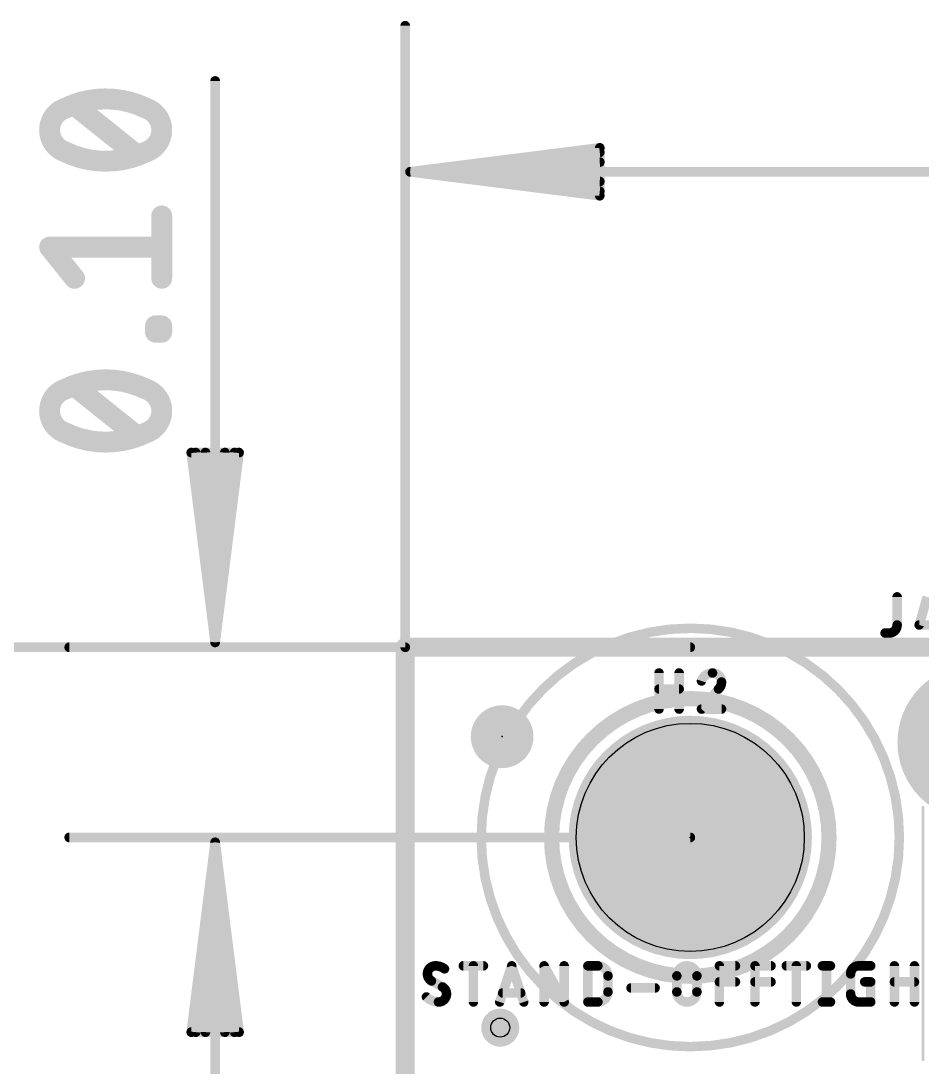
# Model space of a CAD drawing. Extents: x -28.7 to 57.9, y -15.3 to 34.1.
# Drawn here: x -5.14 to 6.91, y 19.79 to 33.77 of the extents above; entities that cross this region are included whole.
import ezdxf

# ---------------------------------------------------------------- set-up
doc = ezdxf.new("R2010")
doc.units = 0
for name, color, linetype in [('1', 12, 'CONTINUOUS'), ('16', 53, 'CONTINUOUS'), ('17', 254, 'CONTINUOUS'), ('18', 110, 'CONTINUOUS'), ('20', 53, 'CONTINUOUS'), ('21', 41, 'CONTINUOUS'), ('22', 40, 'CONTINUOUS'), ('23', 53, 'CONTINUOUS'), ('24', 53, 'CONTINUOUS'), ('25', 253, 'CONTINUOUS'), ('27', 253, 'CONTINUOUS'), ('29', 253, 'CONTINUOUS'), ('30', 253, 'CONTINUOUS'), ('39', 12, 'CONTINUOUS'), ('41', 12, 'CONTINUOUS'), ('42', 132, 'CONTINUOUS'), ('44', 253, 'CONTINUOUS'), ('47', 253, 'CONTINUOUS')]:
    doc.layers.add(name, color=color, linetype=linetype)

# ---------------------------------------------------------------- blocks, each defined once
blk = doc.blocks.new('PIE')
at = {"const_width": 0.5}
blk.add_lwpolyline([(0, -0.25, 1), (0, 0.25, 1), (0, -0.25)], format="xyb", dxfattribs=at)
blk = doc.blocks.new('ROUNDP')
at = {"const_width": 0.5}
blk.add_lwpolyline([(0, -0.25, 1), (0, 0.25, 1), (0, -0.25)], format="xyb", dxfattribs=at)
blk = doc.blocks.new('RECT')
blk.add_solid([(-0.5, -0.5), (0.5, -0.5), (-0.5, 0.5), (0.5, 0.5)])
blk = doc.blocks.new('ROUNDV')
at = {"const_width": 0.5}
blk.add_lwpolyline([(0, -0.25, 1), (0, 0.25, 1), (0, -0.25)], format="xyb", dxfattribs=at)

msp = doc.modelspace()

# ---------------------------------------------------------------- linework, layer by layer
at = {"layer": '1', "const_width": 0.254}
for points in [[(0, 25.4), (27.94, 25.4)], [(0, 0), (0, 25.4)]]:
    msp.add_lwpolyline(points, dxfattribs=at)
at = {"layer": '1', "const_width": 0.127}
for points in [[(0, 25.4635, 1), (0, 25.3365)], [(0.0635, 25.4, 1), (-0.0635, 25.4)]]:
    msp.add_lwpolyline(points, format="xyb", dxfattribs=at)
at = {"layer": '16', "const_width": 0.254}
for points in [[(0, 25.4), (27.94, 25.4)], [(0, 0), (0, 25.4)]]:
    msp.add_lwpolyline(points, dxfattribs=at)
at = {"layer": '16', "const_width": 0.127}
for points in [[(0, 25.4635, 1), (0, 25.3365)], [(0.0635, 25.4, 1), (-0.0635, 25.4)]]:
    msp.add_lwpolyline(points, format="xyb", dxfattribs=at)
at = {"layer": '20', "const_width": 0.2032}
for points in [[(0, 25.4), (0, 0)], [(27.94, 25.4), (0, 25.4)]]:
    msp.add_lwpolyline(points, dxfattribs=at)
at = {"layer": '20', "const_width": 0.1016}
for points in [[(0.0508, 25.4, 1), (-0.0508, 25.4)], [(0, 25.4508, 1), (0, 25.3492)]]:
    msp.add_lwpolyline(points, format="xyb", dxfattribs=at)
at = {"layer": '20'}
msp.add_circle((3.81, 22.86), 1.524, dxfattribs=at)
at = {"layer": '23'}
for p in [(1.2954, 24.2062), (3.81, 22.86)]:
    msp.add_point(p, dxfattribs=at)
at = {"layer": '24'}
msp.add_point((1.2954, 24.2062), dxfattribs=at)
at = {"layer": '25', "const_width": 0.127}
for points in [[(6.5744, 26.0731), (6.5744, 25.6977)], [(6.9764, 26.0731), (6.8692, 25.6977)], [(6.8692, 25.6977), (7.1373, 25.6977)], [(6.4671, 25.5905), (6.4135, 25.5905)], [(3.3925, 24.5745), (3.3925, 25.0571)], [(3.6606, 25.0571), (3.6606, 24.5745)], [(3.3925, 24.8426), (3.6606, 24.8426)], [(4.1873, 24.8426), (3.9594, 24.5745)], [(3.9594, 24.5745), (4.2275, 24.5745)]]:
    msp.add_lwpolyline(points, dxfattribs=at)
at = {"layer": '25'}
for points, const_width in [([(6.6061, 26.0731, 1), (6.5426, 26.0731)], 0.0635), ([(6.4671, 25.5905, 0.4142), (6.5744, 25.6977)], 0.127), ([(6.6061, 25.6977, 1), (6.5426, 25.6977)], 0.0635), ([(6.5426, 25.6977, 1), (6.6061, 25.6977)], 0.0635), ([(6.8386, 25.7065, 1), (6.8997, 25.689)], 0.0635), ([(6.8692, 25.7295, 1), (6.8692, 25.666)], 0.0635), ([(6.4135, 25.6223, 1), (6.4135, 25.5588)], 0.0635), ([(6.4671, 25.6223, 1), (6.4671, 25.5588)], 0.0635), ([(6.4671, 25.5588, 1), (6.4671, 25.6223)], 0.0635), ([(3.4242, 25.0571, 1), (3.3607, 25.0571)], 0.0635), ([(3.6923, 25.0571, 1), (3.6288, 25.0571)], 0.0635), ([(4.1069, 25.0571, 0.3252), (3.9594, 24.9499)], 0.127), ([(4.2275, 24.9364, 0.4142), (4.1069, 25.0571)], 0.127), ([(4.1069, 25.0888, 1), (4.1069, 25.0253)], 0.0635), ([(4.1069, 25.0254, 1), (4.1069, 25.0888)], 0.0635), ([(3.3925, 24.8744, 1), (3.3925, 24.8109)], 0.0635), ([(3.6606, 24.8109, 1), (3.6606, 24.8744)], 0.0635), ([(3.9292, 24.9596, 1), (3.9896, 24.9401)], 0.0635), ([(4.1873, 24.8426, 0.2053), (4.2275, 24.9364)], 0.127), ([(4.1654, 24.8656, 1), (4.2092, 24.8196)], 0.0635), ([(4.2115, 24.822, 1), (4.1631, 24.8632)], 0.0635), ([(4.2593, 24.9364, 1), (4.1958, 24.9364)], 0.0635), ([(4.1958, 24.9364, 1), (4.2593, 24.9364)], 0.0635), ([(3.3607, 24.5745, 1), (3.4242, 24.5745)], 0.0635), ([(3.6288, 24.5745, 1), (3.6923, 24.5745)], 0.0635), ([(3.9594, 24.6062, 1), (3.9594, 24.5428)], 0.0635), ([(3.9352, 24.5951, 1), (3.9836, 24.5539)], 0.0635), ([(4.2275, 24.5428, 1), (4.2275, 24.6062)], 0.0635)]:
    msp.add_lwpolyline(points, format="xyb", dxfattribs=dict(at, const_width=const_width))
at = {"layer": '27'}
for points, const_width in [([(0.4042, 21.1455, 0.4142), (0.2969, 21.0383)], 0.127), ([(0.2969, 21.0383, 0.2656), (0.3506, 20.9444)], 0.127), ([(0.3287, 21.0383, 1), (0.2652, 21.0383)], 0.0635), ([(0.5248, 21.1053, 0.1623), (0.4042, 21.1455)], 0.127), ([(0.4042, 21.1772, 1), (0.4042, 21.1138)], 0.0635), ([(0.4042, 21.1137, 1), (0.4042, 21.1772)], 0.0635), ([(0.5058, 21.0799, 1), (0.5439, 21.1307)], 0.0635), ([(0.7773, 21.1773, 1), (0.7773, 21.1138)], 0.0635), ([(0.9431, 21.1455, 1), (0.8796, 21.1455)], 0.0635), ([(1.0454, 21.1138, 1), (1.0454, 21.1773)], 0.0635), ([(1.4536, 21.1555, 1), (1.3933, 21.1355)], 0.0635), ([(1.4536, 21.1355, 1), (1.3933, 21.1555)], 0.0635), ([(1.8841, 21.1609, 1), (1.8285, 21.1301)], 0.0635), ([(1.8881, 21.1455, 1), (1.8246, 21.1455)], 0.0635), ([(2.1562, 21.1455, 1), (2.0927, 21.1455)], 0.0635), ([(2.4415, 21.1773, 1), (2.4415, 21.1138)], 0.0635), ([(2.4733, 21.1455, 1), (2.4098, 21.1455)], 0.0635), ([(2.7096, 21.0114, 0.4142), (2.5756, 21.1455)], 0.127), ([(2.5756, 21.1773, 1), (2.5756, 21.1138)], 0.0635), ([(2.5756, 21.1138, 1), (2.5756, 21.1773)], 0.0635), ([(3.8983, 21.0114, 1), (3.6302, 21.0114)], 0.127), ([(4.2309, 21.1455, 1), (4.1674, 21.1455)], 0.0635), ([(4.1991, 21.1773, 1), (4.1991, 21.1138)], 0.0635), ([(4.4136, 21.1138, 1), (4.4136, 21.1773)], 0.0635), ([(4.7063, 21.1455, 1), (4.6428, 21.1455)], 0.0635), ([(4.6746, 21.1773, 1), (4.6746, 21.1138)], 0.0635), ([(4.8891, 21.1138, 1), (4.8891, 21.1773)], 0.0635), ([(5.0933, 21.1773, 1), (5.0933, 21.1138)], 0.0635), ([(5.2591, 21.1455, 1), (5.1956, 21.1455)], 0.0635), ([(5.3614, 21.1138, 1), (5.3614, 21.1773)], 0.0635), ([(5.576, 21.1773, 1), (5.576, 21.1138)], 0.0635), ([(5.6614, 21.1455, 1), (5.5979, 21.1455)], 0.0635), ([(5.6833, 21.1138, 1), (5.6833, 21.1773)], 0.0635), ([(6.06, 21.1455, 0.4142), (5.9528, 21.0383)], 0.127), ([(5.9845, 21.0383, 1), (5.921, 21.0383)], 0.0635), ([(6.06, 21.1773, 1), (6.06, 21.1138)], 0.0635), ([(6.06, 21.1138, 1), (6.06, 21.1772)], 0.0635), ([(6.2209, 21.1138, 1), (6.2209, 21.1773)], 0.0635), ([(6.5697, 21.1455, 1), (6.5063, 21.1455)], 0.0635), ([(6.8379, 21.1455, 1), (6.7744, 21.1455)], 0.0635), ([(0.2652, 21.0383, 1), (0.3287, 21.0383)], 0.0635), ([(0.3658, 20.9723, 1), (0.3354, 20.9165)], 0.0635), ([(0.3344, 20.9171, 1), (0.3667, 20.9718)], 0.0635), ([(2.7414, 21.0114, 1), (2.6779, 21.0114)], 0.0635), ([(2.6779, 21.0114, 1), (2.7414, 21.0114)], 0.0635), ([(3.662, 21.0114, 1), (3.5985, 21.0114)], 0.0635), ([(3.5985, 21.0114, 1), (3.662, 21.0114)], 0.0635), ([(3.9301, 21.0114, 1), (3.8666, 21.0114)], 0.0635), ([(3.8666, 21.0114, 1), (3.9301, 21.0114)], 0.0635), ([(4.1991, 20.9628, 1), (4.1991, 20.8993)], 0.0635), ([(4.4136, 20.8993, 1), (4.4136, 20.9628)], 0.0635), ([(4.6746, 20.9628, 1), (4.6746, 20.8993)], 0.0635), ([(4.8891, 20.8993, 1), (4.8891, 20.9628)], 0.0635), ([(5.921, 21.0383, 1), (5.9845, 21.0383)], 0.0635), ([(6.1405, 20.9628, 1), (6.1405, 20.8993)], 0.0635), ([(6.2526, 20.931, 1), (6.1891, 20.931)], 0.0635), ([(6.2209, 20.8993, 1), (6.2209, 20.9628)], 0.0635), ([(6.538, 20.9628, 1), (6.538, 20.8993)], 0.0635), ([(6.8061, 20.8993, 1), (6.8061, 20.9628)], 0.0635), ([(0.4444, 20.6629, 0.4142), (0.5517, 20.7701)], 0.127), ([(0.5517, 20.7701, 0.2656), (0.498, 20.864)], 0.127), ([(0.5142, 20.8913, 1), (0.4819, 20.8366)], 0.0635), ([(0.4828, 20.8361, 1), (0.5132, 20.8919)], 0.0635), ([(0.5834, 20.7701, 1), (0.5199, 20.7701)], 0.0635), ([(1.3028, 20.8153, 1), (1.3028, 20.7518)], 0.0635), ([(1.5441, 20.7518, 1), (1.5441, 20.8153)], 0.0635), ([(2.5756, 20.6629, 0.4142), (2.7096, 20.797)], 0.127), ([(2.7414, 20.797, 1), (2.6779, 20.797)], 0.0635), ([(2.6779, 20.797, 1), (2.7414, 20.797)], 0.0635), ([(3.0182, 20.8823, 1), (3.0182, 20.8188)], 0.0635), ([(3.3399, 20.8188, 1), (3.3399, 20.8823)], 0.0635), ([(3.6302, 20.797, 1), (3.8983, 20.797)], 0.127), ([(3.662, 20.797, 1), (3.5985, 20.797)], 0.0635), ([(3.5985, 20.797, 1), (3.662, 20.797)], 0.0635), ([(3.9301, 20.797, 1), (3.8666, 20.797)], 0.0635), ([(3.8666, 20.797, 1), (3.9301, 20.797)], 0.0635), ([(5.9528, 20.7701, 0.4142), (6.06, 20.6629)], 0.127), ([(5.9845, 20.7701, 1), (5.921, 20.7701)], 0.0635), ([(0.2835, 20.7299, 0.2), (0.4444, 20.6629)], 0.127), ([(0.3061, 20.7523, 1), (0.261, 20.7076)], 0.0635), ([(0.4444, 20.6946, 1), (0.4444, 20.6312)], 0.0635), ([(0.4444, 20.6312, 1), (0.4444, 20.6946)], 0.0635), ([(0.5199, 20.7701, 1), (0.5834, 20.7701)], 0.0635), ([(0.8796, 20.6629, 1), (0.9431, 20.6629)], 0.0635), ([(1.2324, 20.6729, 1), (1.2927, 20.6529)], 0.0635), ([(1.5542, 20.6529, 1), (1.6144, 20.6729)], 0.0635), ([(1.8246, 20.6629, 1), (1.8881, 20.6629)], 0.0635), ([(2.0927, 20.6629, 1), (2.1562, 20.6629)], 0.0635), ([(2.0967, 20.6475, 1), (2.1522, 20.6783)], 0.0635), ([(2.4415, 20.6946, 1), (2.4415, 20.6312)], 0.0635), ([(2.4098, 20.6629, 1), (2.4733, 20.6629)], 0.0635), ([(2.5756, 20.6946, 1), (2.5756, 20.6312)], 0.0635), ([(2.5756, 20.6312, 1), (2.5756, 20.6946)], 0.0635), ([(4.1674, 20.6629, 1), (4.2309, 20.6629)], 0.0635), ([(4.6428, 20.6629, 1), (4.7063, 20.6629)], 0.0635), ([(5.1956, 20.6629, 1), (5.2591, 20.6629)], 0.0635), ([(5.576, 20.6946, 1), (5.576, 20.6312)], 0.0635), ([(5.5979, 20.6629, 1), (5.6614, 20.6629)], 0.0635), ([(5.6833, 20.6312, 1), (5.6833, 20.6946)], 0.0635), ([(5.921, 20.7701, 1), (5.9845, 20.7701)], 0.0635), ([(6.06, 20.6946, 1), (6.06, 20.6312)], 0.0635), ([(6.06, 20.6312, 1), (6.06, 20.6946)], 0.0635), ([(6.1891, 20.6629, 1), (6.2526, 20.6629)], 0.0635), ([(6.2209, 20.6312, 1), (6.2209, 20.6946)], 0.0635), ([(6.5063, 20.6629, 1), (6.5697, 20.6629)], 0.0635), ([(6.7744, 20.6629, 1), (6.8379, 20.6629)], 0.0635)]:
    msp.add_lwpolyline(points, format="xyb", dxfattribs=dict(at, const_width=const_width))
at = {"layer": '27', "const_width": 0.127}
for points in [[(0.7773, 21.1455), (1.0454, 21.1455)], [(0.9114, 20.6629), (0.9114, 21.1455)], [(1.2626, 20.6629), (1.4234, 21.1455)], [(1.4234, 21.1455), (1.5843, 20.6629)], [(1.8563, 20.6629), (1.8563, 21.1455)], [(1.8563, 21.1455), (2.1244, 20.6629)], [(2.1244, 20.6629), (2.1244, 21.1455)], [(2.4415, 20.6629), (2.4415, 21.1455)], [(2.4415, 21.1455), (2.5756, 21.1455)], [(4.1991, 20.6629), (4.1991, 21.1455)], [(4.1991, 21.1455), (4.4136, 21.1455)], [(4.6746, 20.6629), (4.6746, 21.1455)], [(4.6746, 21.1455), (4.8891, 21.1455)], [(5.0933, 21.1455), (5.3614, 21.1455)], [(5.2273, 20.6629), (5.2273, 21.1455)], [(5.576, 21.1455), (5.6833, 21.1455)], [(5.6296, 21.1455), (5.6296, 20.6629)], [(5.9528, 20.7701), (5.9528, 21.0383)], [(6.06, 21.1455), (6.2209, 21.1455)], [(6.538, 20.6629), (6.538, 21.1455)], [(6.8061, 21.1455), (6.8061, 20.6629)], [(0.498, 20.864), (0.3506, 20.9444)], [(2.7096, 21.0114), (2.7096, 20.797)], [(3.6302, 20.797), (3.6302, 21.0114)], [(3.8983, 21.0114), (3.8983, 20.797)], [(4.1991, 20.931), (4.4136, 20.931)], [(4.6746, 20.931), (4.8891, 20.931)], [(6.1405, 20.931), (6.2209, 20.931)], [(6.2209, 20.931), (6.2209, 20.6629)], [(6.538, 20.931), (6.8061, 20.931)], [(1.5441, 20.7836), (1.3028, 20.7836)], [(3.0182, 20.8506), (3.3399, 20.8506)], [(2.5756, 20.6629), (2.4415, 20.6629)], [(5.576, 20.6629), (5.6833, 20.6629)], [(6.2209, 20.6629), (6.06, 20.6629)]]:
    msp.add_lwpolyline(points, dxfattribs=at)
at = {"layer": '29', "const_width": 1.6256}
msp.add_lwpolyline([(3.81, 22.0472, 1), (3.81, 23.6728, 1), (3.81, 22.0472)], format="xyb", dxfattribs=at)
at = {"layer": '30', "const_width": 1.6256}
msp.add_lwpolyline([(3.81, 22.0472, 1), (3.81, 23.6728, 1), (3.81, 22.0472)], format="xyb", dxfattribs=at)
at = {"layer": '39', "const_width": 0.127}
msp.add_lwpolyline([(3.81, 20.066, 1), (3.81, 25.654, 1), (3.81, 20.066)], format="xyb", dxfattribs=at)
at = {"layer": '41'}
for points, const_width in [([(3.81, 24.7142, 1), (3.81, 21.0058)], 0.2032), ([(3.81, 21.0058, 1), (3.81, 24.7142)], 0.2032), ([(3.81, 24.765, 1), (3.81, 24.6634)], 0.1016), ([(3.81, 24.6634, 1), (3.81, 24.765)], 0.1016), ([(3.81, 21.0566, 1), (3.81, 20.955)], 0.1016), ([(3.81, 20.955, 1), (3.81, 21.0566)], 0.1016)]:
    msp.add_lwpolyline(points, format="xyb", dxfattribs=dict(at, const_width=const_width))
at = {"layer": '42'}
for points, const_width in [([(3.81, 24.7142, 1), (3.81, 21.0058)], 0.2032), ([(3.81, 21.0058, 1), (3.81, 24.7142)], 0.2032), ([(3.81, 24.765, 1), (3.81, 24.6634)], 0.1016), ([(3.81, 24.6634, 1), (3.81, 24.765)], 0.1016), ([(3.81, 21.0566, 1), (3.81, 20.955)], 0.1016), ([(3.81, 20.955, 1), (3.81, 21.0566)], 0.1016)]:
    msp.add_lwpolyline(points, format="xyb", dxfattribs=dict(at, const_width=const_width))
at = {"layer": '44'}
msp.add_circle((1.27, 20.32), 0.127, dxfattribs=at)
at = {"layer": '47'}
for points, const_width in [([(0, 25.4), (0, 33.7)], 0.13), ([(-2.54, 25.465), (-2.54, 32.9628)], 0.13), ([(-3.5872, 31.9744), (-4.4198, 32.6405)], 0.2794), ([(0.065, 31.75), (2.6, 32.0692)], 0.13), ([(0.065, 31.75), (2.6, 32.01)], 0.13), ([(2.6, 32.0692), (2.6, 31.4308)], 0.13), ([(0.065, 31.75), (2.6, 31.88)], 0.13), ([(0.065, 31.75), (27.875, 31.75)], 0.13), ([(2.6, 31.4308), (0.065, 31.75)], 0.13), ([(2.6, 31.62), (0.065, 31.75)], 0.13), ([(2.6, 31.49), (0.065, 31.75)], 0.13), ([(-3.2542, 30.3281), (-3.2542, 31.1606)], 0.2794), ([(-4.4198, 30.3281), (-4.7528, 30.7443)], 0.2794), ([(-4.7528, 30.7443), (-3.2542, 30.7443)], 0.2794), ([(-3.3375, 29.6085), (-3.3375, 29.6918)], 0.2794), ([(-3.3375, 29.6918), (-3.2542, 29.6918)], 0.2794), ([(-3.2542, 29.6918), (-3.2542, 29.6085)], 0.2794), ([(-3.2542, 29.6085), (-3.3375, 29.6085)], 0.2794), ([(-3.5872, 28.223), (-4.4198, 28.889)], 0.2794), ([(-2.54, 25.465), (-2.8592, 28)], 0.13), ([(-2.8592, 28), (-2.2208, 28)], 0.13), ([(-2.54, 25.465), (-2.8, 28)], 0.13), ([(-2.54, 25.465), (-2.67, 28)], 0.13), ([(-2.2208, 28), (-2.54, 25.465)], 0.13), ([(-2.41, 28), (-2.54, 25.465)], 0.13), ([(-2.28, 28), (-2.54, 25.465)], 0.13), ([(0, 25.4), (-9.57, 25.4)], 0.13), ([(3.81, 25.4), (-4.49, 25.4)], 0.13), ([(3.81, 22.86), (-4.49, 22.86)], 0.13), ([(-2.54, 22.795), (-2.8592, 20.26)], 0.13), ([(-2.54, 22.795), (-2.8, 20.26)], 0.13), ([(-2.54, 22.795), (-2.67, 20.26)], 0.13), ([(-2.54, 22.795), (-2.54, 17.66)], 0.13), ([(-2.2208, 20.26), (-2.54, 22.795)], 0.13), ([(-2.41, 20.26), (-2.54, 22.795)], 0.13), ([(-2.28, 20.26), (-2.54, 22.795)], 0.13), ([(-2.8592, 20.26), (-2.2208, 20.26)], 0.13)]:
    msp.add_lwpolyline(points, dxfattribs=dict(at, const_width=const_width))
for points, const_width in [([(0.0325, 33.7, 1), (-0.0325, 33.7)], 0.065), ([(-2.5075, 32.9628, 1), (-2.5725, 32.9628)], 0.065), ([(-4.0035, 32.7237, 0.1139), (-4.5447, 32.5989)], 0.2794), ([(-4.0035, 32.7936, 1), (-4.0035, 32.6539)], 0.1397), ([(-3.4623, 32.5989, 0.1139), (-4.0035, 32.7237)], 0.2794), ([(-4.0035, 32.6539, 1), (-4.0035, 32.7936)], 0.1397), ([(-4.5447, 32.5989, 0.3205), (-4.7528, 32.3075)], 0.2794), ([(-4.5753, 32.6616, 1), (-4.5141, 32.5361)], 0.1397), ([(-4.522, 32.5328, 1), (-4.5673, 32.6649)], 0.1397), ([(-4.3761, 32.695, 1), (-4.4634, 32.5859)], 0.1397), ([(-3.2542, 32.3075, 0.3205), (-3.4623, 32.5989)], 0.2794), ([(-3.4397, 32.6649, 1), (-3.485, 32.5328)], 0.1397), ([(-3.4929, 32.5361, 1), (-3.4317, 32.6616)], 0.1397), ([(-4.7528, 32.3075, 0.3205), (-4.5447, 32.0161)], 0.2794), ([(-4.683, 32.3075, 1), (-4.8226, 32.3075)], 0.1397), ([(-3.4623, 32.0161, 0.3205), (-3.2542, 32.3075)], 0.2794), ([(-3.1844, 32.3075, 1), (-3.324, 32.3075)], 0.1397), ([(-4.8226, 32.3075, 1), (-4.683, 32.3075)], 0.1397), ([(-3.324, 32.3075, 1), (-3.1844, 32.3075)], 0.1397), ([(-4.5447, 32.0161, 0.1139), (-4.0035, 31.8912)], 0.2794), ([(-4.5141, 32.0789, 1), (-4.5753, 31.9533)], 0.1397), ([(-4.5673, 31.95, 1), (-4.522, 32.0821)], 0.1397), ([(-4.0035, 31.8912, 0.1139), (-3.4623, 32.0161)], 0.2794), ([(-3.485, 32.0821, 1), (-3.4397, 31.95)], 0.1397), ([(-3.4317, 31.9533, 1), (-3.4929, 32.0789)], 0.1397), ([(-4.0035, 31.961, 1), (-4.0035, 31.8213)], 0.1397), ([(-4.0035, 31.8213, 1), (-4.0035, 31.961)], 0.1397), ([(-3.6309, 31.9199, 1), (-3.5436, 32.029)], 0.1397), ([(2.6325, 32.0692, 1), (2.5675, 32.0692)], 0.065), ([(2.6041, 32.037, 1), (2.5959, 32.1015)], 0.065), ([(2.6033, 31.9777, 1), (2.5967, 32.0423)], 0.065), ([(2.6017, 31.8475, 1), (2.5983, 31.9125)], 0.065), ([(0.065, 31.7825, 1), (0.065, 31.7175)], 0.065), ([(0.0691, 31.7822, 1), (0.0609, 31.7178)], 0.065), ([(0.0633, 31.7825, 1), (0.0667, 31.7175)], 0.065), ([(0.0667, 31.7825, 1), (0.0633, 31.7175)], 0.065), ([(0.0683, 31.7823, 1), (0.0617, 31.7177)], 0.065), ([(0.0617, 31.7823, 1), (0.0683, 31.7177)], 0.065), ([(0.0609, 31.7822, 1), (0.0691, 31.7178)], 0.065), ([(2.5983, 31.5875, 1), (2.6017, 31.6525)], 0.065), ([(2.5675, 31.4308, 1), (2.6325, 31.4308)], 0.065), ([(2.5959, 31.3985, 1), (2.6041, 31.463)], 0.065), ([(2.5967, 31.4577, 1), (2.6033, 31.5223)], 0.065), ([(-3.1843, 31.1606, 1), (-3.3241, 31.1606)], 0.1397), ([(-4.6983, 30.788, 1), (-4.8073, 30.7007)], 0.1397), ([(-4.7528, 30.8142, 1), (-4.7528, 30.6745)], 0.1397), ([(-3.2542, 30.6745, 1), (-3.2542, 30.8142)], 0.1397), ([(-4.4743, 30.2844, 1), (-4.3652, 30.3717)], 0.1397), ([(-3.3241, 30.3281, 1), (-3.1843, 30.3281)], 0.1397), ([(-3.2676, 29.6918, 1), (-3.4073, 29.6918)], 0.1397), ([(-3.3375, 29.7616, 1), (-3.3375, 29.6219)], 0.1397), ([(-3.1843, 29.6918, 1), (-3.3241, 29.6918)], 0.1397), ([(-3.2542, 29.6219, 1), (-3.2542, 29.7616)], 0.1397), ([(-3.3375, 29.6784, 1), (-3.3375, 29.5387)], 0.1397), ([(-3.4073, 29.6085, 1), (-3.2676, 29.6085)], 0.1397), ([(-3.3241, 29.6085, 1), (-3.1843, 29.6085)], 0.1397), ([(-3.2542, 29.5387, 1), (-3.2542, 29.6784)], 0.1397), ([(-4.0035, 28.9723, 0.1139), (-4.5447, 28.8474)], 0.2794), ([(-3.4623, 28.8474, 0.1139), (-4.0035, 28.9723)], 0.2794), ([(-4.0035, 29.0421, 1), (-4.0035, 28.9024)], 0.1397), ([(-4.0035, 28.9024, 1), (-4.0035, 29.0421)], 0.1397), ([(-4.5447, 28.8474, 0.3205), (-4.7528, 28.556)], 0.2794), ([(-4.5753, 28.9102, 1), (-4.5141, 28.7846)], 0.1397), ([(-4.522, 28.7813, 1), (-4.5673, 28.9134)], 0.1397), ([(-4.3761, 28.9435, 1), (-4.4634, 28.8345)], 0.1397), ([(-3.2542, 28.556, 0.3205), (-3.4623, 28.8474)], 0.2794), ([(-3.4397, 28.9134, 1), (-3.485, 28.7813)], 0.1397), ([(-3.4929, 28.7846, 1), (-3.4317, 28.9102)], 0.1397), ([(-4.7528, 28.556, 0.3205), (-4.5447, 28.2646)], 0.2794), ([(-4.683, 28.556, 1), (-4.8226, 28.556)], 0.1397), ([(-3.4623, 28.2646, 0.3205), (-3.2542, 28.556)], 0.2794), ([(-3.1844, 28.556, 1), (-3.324, 28.556)], 0.1397), ([(-4.8226, 28.556, 1), (-4.683, 28.556)], 0.1397), ([(-3.324, 28.556, 1), (-3.1844, 28.556)], 0.1397), ([(-4.5447, 28.2646, 0.1139), (-4.0035, 28.1397)], 0.2794), ([(-4.5141, 28.3274, 1), (-4.5753, 28.2018)], 0.1397), ([(-4.5673, 28.1985, 1), (-4.522, 28.3307)], 0.1397), ([(-4.0035, 28.1397, 0.1139), (-3.4623, 28.2646)], 0.2794), ([(-3.485, 28.3307, 1), (-3.4397, 28.1985)], 0.1397), ([(-3.4317, 28.2018, 1), (-3.4929, 28.3274)], 0.1397), ([(-4.0035, 28.2096, 1), (-4.0035, 28.0699)], 0.1397), ([(-4.0035, 28.0699, 1), (-4.0035, 28.2095)], 0.1397), ([(-3.6309, 28.1684, 1), (-3.5436, 28.2775)], 0.1397), ([(-2.827, 28.0041, 1), (-2.8915, 27.9959)], 0.065), ([(-2.8592, 28.0325, 1), (-2.8592, 27.9675)], 0.065), ([(-2.7677, 28.0033, 1), (-2.8323, 27.9967)], 0.065), ([(-2.6375, 28.0017, 1), (-2.7025, 27.9983)], 0.065), ([(-2.3775, 27.9983, 1), (-2.4425, 28.0017)], 0.065), ([(-2.2477, 27.9967, 1), (-2.3123, 28.0033)], 0.065), ([(-2.1885, 27.9959, 1), (-2.253, 28.0041)], 0.065), ([(-2.2208, 27.9675, 1), (-2.2208, 28.0325)], 0.065), ([(-4.49, 25.4325, 1), (-4.49, 25.3675)], 0.065), ([(-2.5722, 25.4691, 1), (-2.5078, 25.4609)], 0.065), ([(-2.5723, 25.4683, 1), (-2.5077, 25.4617)], 0.065), ([(-2.5725, 25.4633, 1), (-2.5075, 25.4667)], 0.065), ([(-2.5725, 25.4667, 1), (-2.5075, 25.4633)], 0.065), ([(-2.5725, 25.465, 1), (-2.5075, 25.465)], 0.065), ([(-2.5723, 25.4617, 1), (-2.5077, 25.4683)], 0.065), ([(-2.5722, 25.4609, 1), (-2.5078, 25.4691)], 0.065), ([(-0.0325, 25.4, 1), (0.0325, 25.4)], 0.065), ([(0, 25.3675, 1), (0, 25.4325)], 0.065), ([(3.81, 25.3675, 1), (3.81, 25.4325)], 0.065), ([(-4.49, 22.8925, 1), (-4.49, 22.8275)], 0.065), ([(3.81, 22.8275, 1), (3.81, 22.8925)], 0.065), ([(-2.5075, 22.795, 1), (-2.5725, 22.795)], 0.065), ([(-2.5078, 22.7991, 1), (-2.5722, 22.7909)], 0.065), ([(-2.5075, 22.7933, 1), (-2.5725, 22.7967)], 0.065), ([(-2.5075, 22.7967, 1), (-2.5725, 22.7933)], 0.065), ([(-2.5077, 22.7983, 1), (-2.5723, 22.7917)], 0.065), ([(-2.5077, 22.7917, 1), (-2.5723, 22.7983)], 0.065), ([(-2.5078, 22.7909, 1), (-2.5722, 22.7991)], 0.065), ([(-2.8915, 20.2641, 1), (-2.827, 20.2559)], 0.065), ([(-2.8592, 20.2925, 1), (-2.8592, 20.2275)], 0.065), ([(-2.8323, 20.2633, 1), (-2.7677, 20.2567)], 0.065), ([(-2.7025, 20.2617, 1), (-2.6375, 20.2583)], 0.065), ([(-2.4425, 20.2583, 1), (-2.3775, 20.2617)], 0.065), ([(-2.3123, 20.2567, 1), (-2.2477, 20.2633)], 0.065), ([(-2.253, 20.2559, 1), (-2.1885, 20.2641)], 0.065), ([(-2.2208, 20.2275, 1), (-2.2208, 20.2925)], 0.065)]:
    msp.add_lwpolyline(points, format="xyb", dxfattribs=dict(at, const_width=const_width))

# ---------------------------------------------------------------- block references
at = {"layer": '1', "xscale": 0.635, "yscale": 0.635}
msp.add_blockref('PIE', (1.2954, 24.2062), dxfattribs=at)
at = {"layer": '16', "xscale": 0.635, "yscale": 0.635}
msp.add_blockref('PIE', (1.2954, 24.2062), dxfattribs=at)
at = {"layer": '17', "xscale": 1.8796, "yscale": 1.8796, "rotation": 90}
msp.add_blockref('ROUNDP', (7.62, 24.13), dxfattribs=at)
msp.add_blockref('ROUNDP', (7.62, 24.13), dxfattribs=at)
at = {"layer": '18', "xscale": 0.508, "yscale": 0.508}
msp.add_blockref('ROUNDV', (1.27, 20.32), dxfattribs=at)
msp.add_blockref('ROUNDV', (1.27, 20.32), dxfattribs=at)
at = {"layer": '21', "xscale": 3.4, "yscale": 0.04, "rotation": 90}
msp.add_blockref('RECT', (6.92, 21.5764), dxfattribs=at)
at = {"layer": '22', "xscale": 3.4, "yscale": 0.04, "rotation": 270}
msp.add_blockref('RECT', (6.92, 21.5782), dxfattribs=at)
at = {"layer": '29', "xscale": 2.0828, "yscale": 2.0828, "rotation": 90}
msp.add_blockref('ROUNDP', (7.62, 24.13), dxfattribs=at)
at = {"layer": '29', "xscale": 0.8382, "yscale": 0.8382}
msp.add_blockref('PIE', (1.2954, 24.2062), dxfattribs=at)
at = {"layer": '30', "xscale": 2.0828, "yscale": 2.0828, "rotation": 90}
msp.add_blockref('ROUNDP', (7.62, 24.13), dxfattribs=at)
at = {"layer": '30', "xscale": 0.8382, "yscale": 0.8382}
msp.add_blockref('PIE', (1.2954, 24.2062), dxfattribs=at)

doc.saveas('drawing.dxf')
